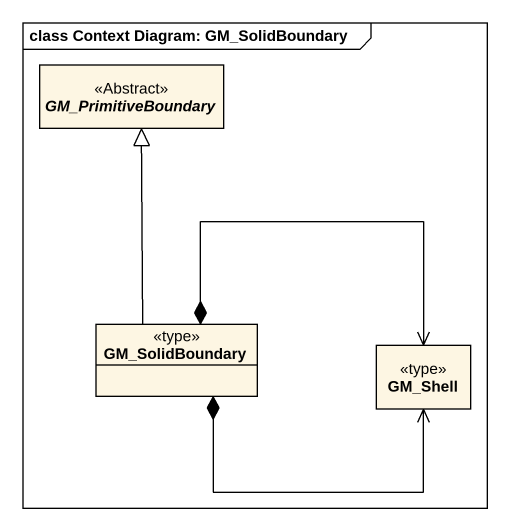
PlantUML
@startuml
mainframe class Context Diagram: GM_SolidBoundary
hide circle
hide empty members
abstract class GM_PrimitiveBoundary <<Abstract>>
class GM_SolidBoundary <<type>>
class GM_Shell <<type>>
GM_SolidBoundary -up-|> GM_PrimitiveBoundary
GM_SolidBoundary *-right-> GM_Shell
GM_SolidBoundary *-right-> GM_Shell
@enduml
